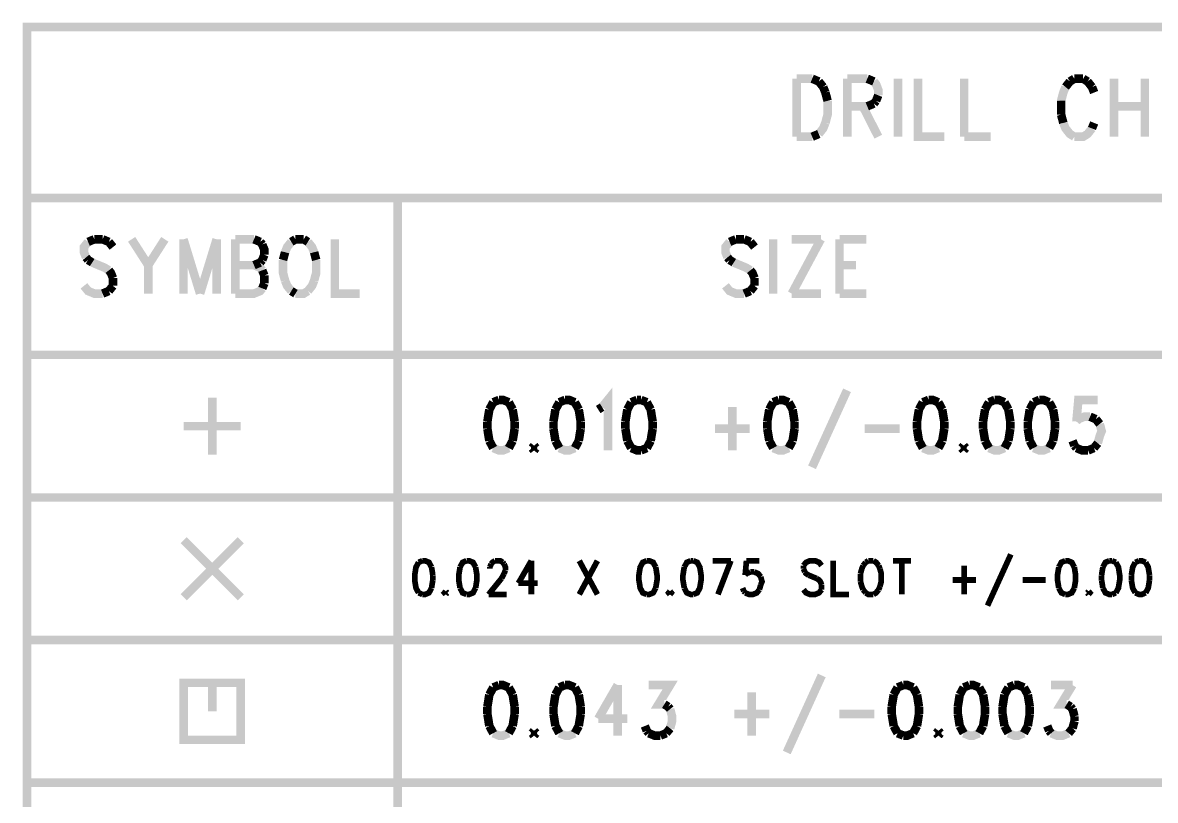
# Model space of a CAD drawing. Extents: x 7.3 to 19.8, y 4.7 to 11.6.
# Drawn here: x 16.093 to 18.079, y 6.544 to 7.908 of the extents above; entities that cross this region are included whole.
import ezdxf

# ---------------------------------------------------------------- set-up
doc = ezdxf.new("R2010")
doc.units = 0
doc.layers.add('DD_PHO', color=6, linetype='CONTINUOUS')

msp = doc.modelspace()

# ---------------------------------------------------------------- linework, layer by layer
at = {"layer": 'DD_PHO'}
for points, const_width in [([(16.1, 7.9), (16.1, 5.075), (19.75, 5.075), (19.75, 7.9), (16.1, 7.9)], 0.015), ([(17.45, 7.80921), (17.45, 7.7075)], 0.015), ([(17.45, 7.80921), (17.47704, 7.80921)], 0.015), ([(17.47704, 7.80921), (17.48863, 7.80437)], 0.015), ([(17.48863, 7.80437), (17.49636, 7.79468)], 0.015), ([(17.53886, 7.80921), (17.53886, 7.7075)], 0.015), ([(17.53886, 7.80921), (17.57363, 7.80921)], 0.015), ([(17.57363, 7.80921), (17.58522, 7.80437)], 0.015), ([(17.58522, 7.80437), (17.58909, 7.79953), (17.59295, 7.78984), (17.59295, 7.78015)], 0.015), ([(17.62772, 7.80921), (17.62772, 7.7075)], 0.015), ([(17.6625, 7.80921), (17.6625, 7.7075), (17.70886, 7.7075)], 0.015), ([(17.74363, 7.80921), (17.74363, 7.7075)], 0.015), ([(17.92909, 7.80437), (17.92136, 7.79468)], 0.015), ([(17.93681, 7.80921), (17.92909, 7.80437)], 0.015), ([(17.95227, 7.80921), (17.93681, 7.80921)], 0.015), ([(17.96, 7.80437), (17.95227, 7.80921)], 0.015), ([(17.96772, 7.79468), (17.96, 7.80437)], 0.015), ([(18.00636, 7.80921), (18.00636, 7.7075)], 0.015), ([(18.06045, 7.80921), (18.06045, 7.7075)], 0.015), ([(17.49636, 7.79468), (17.50022, 7.785)], 0.015), ([(17.50022, 7.785), (17.50409, 7.77046)], 0.015), ([(17.59295, 7.78015), (17.58909, 7.77046)], 0.015), ([(17.92136, 7.79468), (17.9175, 7.785), (17.91363, 7.77046)], 0.015), ([(17.97159, 7.785), (17.96772, 7.79468)], 0.015), ([(17.50409, 7.77046), (17.50409, 7.74625), (17.50022, 7.73171)], 0.015), ([(17.57363, 7.76078), (17.53886, 7.76078)], 0.015), ([(17.5659, 7.76078), (17.59295, 7.7075)], 0.015), ([(17.58522, 7.76562), (17.57363, 7.76078)], 0.015), ([(17.58909, 7.77046), (17.58522, 7.76562)], 0.015), ([(17.91363, 7.77046), (17.91363, 7.74625)], 0.015), ([(18.00636, 7.76078), (18.06045, 7.76078)], 0.015), ([(17.91363, 7.74625), (17.9175, 7.73171)], 0.015), ([(17.50022, 7.73171), (17.49636, 7.72203), (17.48863, 7.71234)], 0.015), ([(17.9175, 7.73171), (17.92136, 7.72203), (17.92909, 7.71234), (17.93681, 7.7075)], 0.015), ([(17.93681, 7.7075), (17.95227, 7.7075), (17.96, 7.71234), (17.96772, 7.72203)], 0.015), ([(17.96772, 7.72203), (17.97159, 7.73171)], 0.015), ([(17.47704, 7.7075), (17.45, 7.7075)], 0.015), ([(17.48863, 7.71234), (17.47704, 7.7075)], 0.015), ([(17.74363, 7.7075), (17.79, 7.7075)], 0.015), ([(16.1, 7.6), (19.75, 7.6)], 0.015), ([(16.75, 7.6), (16.75, 5.075)], 0.015), ([(16.20727, 7.52312), (16.2, 7.51406), (16.2, 7.505), (16.20363, 7.49593)], 0.015), ([(16.21818, 7.52765), (16.20727, 7.52312)], 0.015), ([(16.23272, 7.52765), (16.21818, 7.52765)], 0.015), ([(16.24363, 7.52312), (16.23272, 7.52765)], 0.015), ([(16.2509, 7.51406), (16.24363, 7.52312)], 0.015), ([(16.28363, 7.52765), (16.31272, 7.48234)], 0.015), ([(16.34181, 7.52765), (16.31272, 7.48234)], 0.015), ([(16.37454, 7.52765), (16.37454, 7.4325)], 0.015), ([(16.37454, 7.52765), (16.40363, 7.4325)], 0.015), ([(16.43272, 7.52765), (16.40363, 7.4325)], 0.015), ([(16.43272, 7.52765), (16.43272, 7.4325)], 0.015), ([(16.46545, 7.52765), (16.46545, 7.4325)], 0.015), ([(16.46545, 7.52765), (16.49818, 7.52765)], 0.015), ([(16.49818, 7.52765), (16.50909, 7.52312)], 0.015), ([(16.50909, 7.52312), (16.51272, 7.51859)], 0.015), ([(16.56363, 7.52312), (16.55636, 7.51406), (16.55272, 7.505)], 0.015), ([(16.5709, 7.52765), (16.56363, 7.52312)], 0.015), ([(16.58545, 7.52765), (16.5709, 7.52765)], 0.015), ([(16.59272, 7.52312), (16.58545, 7.52765)], 0.015), ([(16.60363, 7.505), (16.6, 7.51406), (16.59272, 7.52312)], 0.015), ([(16.64, 7.52765), (16.64, 7.4325), (16.68363, 7.4325)], 0.015), ([(17.33227, 7.52312), (17.325, 7.51406), (17.325, 7.505), (17.32863, 7.49593)], 0.015), ([(17.34318, 7.52765), (17.33227, 7.52312)], 0.015), ([(17.35772, 7.52765), (17.34318, 7.52765)], 0.015), ([(17.36863, 7.52312), (17.35772, 7.52765)], 0.015), ([(17.3759, 7.51406), (17.36863, 7.52312)], 0.015), ([(17.40863, 7.52765), (17.40863, 7.4325)], 0.015), ([(17.49227, 7.52765), (17.44136, 7.4325)], 0.015), ([(17.44136, 7.52765), (17.49227, 7.52765)], 0.015), ([(17.525, 7.52765), (17.525, 7.4325)], 0.015), ([(17.525, 7.52765), (17.57227, 7.52765)], 0.015), ([(16.51272, 7.51859), (16.51636, 7.50953), (16.51636, 7.50046)], 0.015), ([(16.55272, 7.505), (16.54909, 7.4914)], 0.015), ([(16.60727, 7.4914), (16.60363, 7.505)], 0.015), ([(16.20363, 7.49593), (16.20727, 7.4914)], 0.015), ([(16.20727, 7.4914), (16.21454, 7.48687)], 0.015), ([(16.21454, 7.48687), (16.23636, 7.47781), (16.24363, 7.47328)], 0.015), ([(16.31272, 7.48234), (16.31272, 7.4325)], 0.015), ([(16.46545, 7.48234), (16.49818, 7.48234), (16.50909, 7.47781), (16.51272, 7.47328)], 0.015), ([(16.50909, 7.48687), (16.49818, 7.48234)], 0.015), ([(16.51272, 7.4914), (16.50909, 7.48687)], 0.015), ([(16.51636, 7.50046), (16.51272, 7.4914)], 0.015), ([(16.54909, 7.4914), (16.54909, 7.46875), (16.55272, 7.45515)], 0.015), ([(16.60363, 7.45515), (16.60727, 7.46875), (16.60727, 7.4914)], 0.015), ([(17.32863, 7.49593), (17.33227, 7.4914)], 0.015), ([(17.33227, 7.4914), (17.33954, 7.48687)], 0.015), ([(17.33954, 7.48687), (17.36136, 7.47781), (17.36863, 7.47328)], 0.015), ([(17.525, 7.48234), (17.55409, 7.48234)], 0.015), ([(16.24363, 7.47328), (16.24727, 7.46875), (16.2509, 7.45968)], 0.015), ([(16.51272, 7.47328), (16.51636, 7.46421)], 0.015), ([(16.51636, 7.46421), (16.51636, 7.45062)], 0.015), ([(17.36863, 7.47328), (17.37227, 7.46875), (17.3759, 7.45968)], 0.015), ([(16.23272, 7.4325), (16.21818, 7.4325), (16.20727, 7.43703), (16.2, 7.44609)], 0.015), ([(16.2509, 7.44609), (16.24363, 7.43703)], 0.015), ([(16.2509, 7.45968), (16.2509, 7.44609)], 0.015), ([(16.51272, 7.44156), (16.50909, 7.43703), (16.49818, 7.4325), (16.46545, 7.4325)], 0.015), ([(16.51636, 7.45062), (16.51272, 7.44156)], 0.015), ([(16.55272, 7.45515), (16.55636, 7.44609), (16.56363, 7.43703)], 0.015), ([(16.59272, 7.43703), (16.6, 7.44609), (16.60363, 7.45515)], 0.015), ([(17.35772, 7.4325), (17.34318, 7.4325), (17.33227, 7.43703), (17.325, 7.44609)], 0.015), ([(17.3759, 7.44609), (17.36863, 7.43703)], 0.015), ([(17.3759, 7.45968), (17.3759, 7.44609)], 0.015), ([(16.24363, 7.43703), (16.23272, 7.4325)], 0.015), ([(16.56363, 7.43703), (16.5709, 7.4325)], 0.015), ([(16.5709, 7.4325), (16.58545, 7.4325), (16.59272, 7.43703)], 0.015), ([(17.36863, 7.43703), (17.35772, 7.4325)], 0.015), ([(17.44136, 7.4325), (17.49227, 7.4325)], 0.015), ([(17.525, 7.4325), (17.57227, 7.4325)], 0.015), ([(19.75, 7.325), (16.1, 7.325)], 0.015), ([(17.53818, 7.26296), (17.47681, 7.12796)], 0.015), ([(16.425, 7.25), (16.425, 7.15)], 0.015), ([(16.92795, 7.24609), (16.91772, 7.24187)], 0.015), ([(16.945, 7.24187), (16.93477, 7.24609), (16.92795, 7.24609)], 0.015), ([(17.04386, 7.24609), (17.03363, 7.24187)], 0.015), ([(17.0609, 7.24187), (17.05068, 7.24609), (17.04386, 7.24609)], 0.015), ([(17.10863, 7.23343), (17.11886, 7.24609), (17.11886, 7.1575)], 0.015), ([(17.17, 7.24609), (17.15977, 7.24187)], 0.015), ([(17.17681, 7.24609), (17.17, 7.24609)], 0.015), ([(17.18704, 7.24187), (17.17681, 7.24609)], 0.015), ([(17.41886, 7.24609), (17.40863, 7.24187)], 0.015), ([(17.4359, 7.24187), (17.42568, 7.24609), (17.41886, 7.24609)], 0.015), ([(17.68136, 7.24609), (17.67113, 7.24187)], 0.015), ([(17.6984, 7.24187), (17.68818, 7.24609), (17.68136, 7.24609)], 0.015), ([(17.79727, 7.24609), (17.78704, 7.24187)], 0.015), ([(17.81431, 7.24187), (17.80409, 7.24609), (17.79727, 7.24609)], 0.015), ([(17.87568, 7.24609), (17.86545, 7.24187)], 0.015), ([(17.89272, 7.24187), (17.8825, 7.24609), (17.87568, 7.24609)], 0.015), ([(17.97795, 7.24609), (17.94386, 7.24609), (17.94045, 7.20812)], 0.015), ([(16.9109, 7.22921), (16.9075, 7.20812)], 0.015), ([(16.91772, 7.24187), (16.9109, 7.22921)], 0.015), ([(16.95181, 7.22921), (16.945, 7.24187)], 0.015), ([(16.95522, 7.20812), (16.95181, 7.22921)], 0.015), ([(17.02681, 7.22921), (17.0234, 7.20812)], 0.015), ([(17.03363, 7.24187), (17.02681, 7.22921)], 0.015), ([(17.06772, 7.22921), (17.0609, 7.24187)], 0.015), ([(17.07113, 7.20812), (17.06772, 7.22921)], 0.015), ([(17.10181, 7.22921), (17.10863, 7.23343)], 0.015), ([(17.15295, 7.22921), (17.14954, 7.20812)], 0.015), ([(17.15977, 7.24187), (17.15295, 7.22921)], 0.015), ([(17.19386, 7.22921), (17.18704, 7.24187)], 0.015), ([(17.19727, 7.20812), (17.19386, 7.22921)], 0.015), ([(17.33704, 7.23343), (17.33704, 7.1575)], 0.015), ([(17.40181, 7.22921), (17.3984, 7.20812)], 0.015), ([(17.40863, 7.24187), (17.40181, 7.22921)], 0.015), ([(17.44272, 7.22921), (17.4359, 7.24187)], 0.015), ([(17.44613, 7.20812), (17.44272, 7.22921)], 0.015), ([(17.66431, 7.22921), (17.6609, 7.20812)], 0.015), ([(17.67113, 7.24187), (17.66431, 7.22921)], 0.015), ([(17.70522, 7.22921), (17.6984, 7.24187)], 0.015), ([(17.70863, 7.20812), (17.70522, 7.22921)], 0.015), ([(17.78022, 7.22921), (17.77681, 7.20812)], 0.015), ([(17.78704, 7.24187), (17.78022, 7.22921)], 0.015), ([(17.82113, 7.22921), (17.81431, 7.24187)], 0.015), ([(17.82454, 7.20812), (17.82113, 7.22921)], 0.015), ([(17.85863, 7.22921), (17.85522, 7.20812)], 0.015), ([(17.86545, 7.24187), (17.85863, 7.22921)], 0.015), ([(17.89954, 7.22921), (17.89272, 7.24187)], 0.015), ([(17.90295, 7.20812), (17.89954, 7.22921)], 0.015), ([(16.9075, 7.20812), (16.9075, 7.19546)], 0.015), ([(16.95522, 7.19546), (16.95522, 7.20812)], 0.015), ([(17.0234, 7.20812), (17.0234, 7.19546)], 0.015), ([(17.07113, 7.19546), (17.07113, 7.20812)], 0.015), ([(17.14954, 7.20812), (17.14954, 7.19546)], 0.015), ([(17.19727, 7.19546), (17.19727, 7.20812)], 0.015), ([(17.3984, 7.20812), (17.3984, 7.19546)], 0.015), ([(17.44613, 7.19546), (17.44613, 7.20812)], 0.015), ([(17.6609, 7.20812), (17.6609, 7.19546)], 0.015), ([(17.70863, 7.19546), (17.70863, 7.20812)], 0.015), ([(17.77681, 7.20812), (17.77681, 7.19546)], 0.015), ([(17.82454, 7.19546), (17.82454, 7.20812)], 0.015), ([(17.85522, 7.20812), (17.85522, 7.19546)], 0.015), ([(17.90295, 7.19546), (17.90295, 7.20812)], 0.015), ([(17.94045, 7.20812), (17.94386, 7.21234), (17.95409, 7.21656), (17.96431, 7.21656)], 0.015), ([(17.96431, 7.21656), (17.97454, 7.21234)], 0.015), ([(17.97454, 7.21234), (17.98136, 7.2039)], 0.015), ([(17.98136, 7.2039), (17.98477, 7.19125), (17.98136, 7.18281), (17.97795, 7.17015)], 0.015), ([(16.375, 7.2), (16.475, 7.2)], 0.015), ([(16.9075, 7.19546), (16.9109, 7.17437)], 0.015), ([(16.95181, 7.17437), (16.95522, 7.19546)], 0.015), ([(17.0234, 7.19546), (17.02681, 7.17437)], 0.015), ([(17.06772, 7.17437), (17.07113, 7.19546)], 0.015), ([(17.14954, 7.19546), (17.15295, 7.17437)], 0.015), ([(17.19386, 7.17437), (17.19727, 7.19546)], 0.015), ([(17.30636, 7.19546), (17.36772, 7.19546)], 0.015), ([(17.3984, 7.19546), (17.40181, 7.17437)], 0.015), ([(17.44272, 7.17437), (17.44613, 7.19546)], 0.015), ([(17.56886, 7.19546), (17.63022, 7.19546)], 0.015), ([(17.6609, 7.19546), (17.66431, 7.17437)], 0.015), ([(17.70522, 7.17437), (17.70863, 7.19546)], 0.015), ([(17.77681, 7.19546), (17.78022, 7.17437)], 0.015), ([(17.82113, 7.17437), (17.82454, 7.19546)], 0.015), ([(17.85522, 7.19546), (17.85863, 7.17437)], 0.015), ([(17.89954, 7.17437), (17.90295, 7.19546)], 0.015), ([(16.9109, 7.17437), (16.91772, 7.16171)], 0.015), ([(16.945, 7.16171), (16.95181, 7.17437)], 0.015), ([(16.98931, 7.16593), (16.9859, 7.16171)], 0.015), ([(16.99272, 7.16171), (16.98931, 7.16593)], 0.015), ([(17.02681, 7.17437), (17.03363, 7.16171)], 0.015), ([(17.0609, 7.16171), (17.06772, 7.17437)], 0.015), ([(17.15295, 7.17437), (17.15977, 7.16171)], 0.015), ([(17.18704, 7.16171), (17.19386, 7.17437)], 0.015), ([(17.40181, 7.17437), (17.40863, 7.16171)], 0.015), ([(17.4359, 7.16171), (17.44272, 7.17437)], 0.015), ([(17.66431, 7.17437), (17.67113, 7.16171)], 0.015), ([(17.6984, 7.16171), (17.70522, 7.17437)], 0.015), ([(17.74272, 7.16593), (17.73931, 7.16171)], 0.015), ([(17.74613, 7.16171), (17.74272, 7.16593)], 0.015), ([(17.78022, 7.17437), (17.78704, 7.16171)], 0.015), ([(17.81431, 7.16171), (17.82113, 7.17437)], 0.015), ([(17.85863, 7.17437), (17.86545, 7.16171)], 0.015), ([(17.89272, 7.16171), (17.89954, 7.17437)], 0.015), ([(17.93704, 7.16593), (17.93363, 7.17437)], 0.015), ([(17.94045, 7.16171), (17.93704, 7.16593)], 0.015), ([(17.97795, 7.17015), (17.97113, 7.16171)], 0.015), ([(16.91772, 7.16171), (16.92795, 7.1575), (16.93477, 7.1575), (16.945, 7.16171)], 0.015), ([(16.9859, 7.16171), (16.98931, 7.1575)], 0.015), ([(16.98931, 7.1575), (16.99272, 7.16171)], 0.015), ([(17.03363, 7.16171), (17.04386, 7.1575), (17.05068, 7.1575), (17.0609, 7.16171)], 0.015), ([(17.15977, 7.16171), (17.17, 7.1575), (17.17681, 7.1575)], 0.015), ([(17.17681, 7.1575), (17.18704, 7.16171)], 0.015), ([(17.40863, 7.16171), (17.41886, 7.1575), (17.42568, 7.1575), (17.4359, 7.16171)], 0.015), ([(17.67113, 7.16171), (17.68136, 7.1575), (17.68818, 7.1575), (17.6984, 7.16171)], 0.015), ([(17.73931, 7.16171), (17.74272, 7.1575)], 0.015), ([(17.74272, 7.1575), (17.74613, 7.16171)], 0.015), ([(17.78704, 7.16171), (17.79727, 7.1575), (17.80409, 7.1575), (17.81431, 7.16171)], 0.015), ([(17.86545, 7.16171), (17.87568, 7.1575), (17.8825, 7.1575), (17.89272, 7.16171)], 0.015), ([(17.9609, 7.1575), (17.95068, 7.1575), (17.94045, 7.16171)], 0.015), ([(17.97113, 7.16171), (17.9609, 7.1575)], 0.015), ([(16.1, 7.075), (19.75, 7.075)], 0.015), ([(16.375, 7), (16.475, 6.9)], 0.015), ([(16.475, 7), (16.375, 6.9)], 0.015), ([(17.82545, 6.97531), (17.78454, 6.88531)], 0.01), ([(16.78681, 6.96125), (16.78227, 6.95281), (16.78, 6.93875), (16.78, 6.93031), (16.78227, 6.91625), (16.78681, 6.90781)], 0.01), ([(16.79363, 6.96406), (16.78681, 6.96125)], 0.01), ([(16.80954, 6.95281), (16.805, 6.96125), (16.79818, 6.96406), (16.79363, 6.96406)], 0.01), ([(16.81181, 6.93875), (16.80954, 6.95281)], 0.01), ([(16.85954, 6.95281), (16.85727, 6.93875), (16.85727, 6.93031), (16.85954, 6.91625)], 0.01), ([(16.8709, 6.96406), (16.86409, 6.96125), (16.85954, 6.95281)], 0.01), ([(16.88681, 6.95281), (16.88227, 6.96125), (16.87545, 6.96406), (16.8709, 6.96406)], 0.01), ([(16.88681, 6.91625), (16.88909, 6.93031), (16.88909, 6.93875), (16.88681, 6.95281)], 0.01), ([(16.91181, 6.95281), (16.91409, 6.95843)], 0.01), ([(16.91181, 6.95), (16.91181, 6.95281)], 0.01), ([(16.91409, 6.95843), (16.91636, 6.96125), (16.9209, 6.96406)], 0.01), ([(16.9209, 6.96406), (16.93, 6.96406), (16.93454, 6.96125)], 0.01), ([(16.93454, 6.96125), (16.93681, 6.95843)], 0.01), ([(16.93681, 6.95843), (16.93909, 6.95281), (16.93909, 6.94718)], 0.01), ([(16.98454, 6.96406), (16.96181, 6.92468)], 0.01), ([(16.98454, 6.96406), (16.98454, 6.905)], 0.01), ([(17.06863, 6.96406), (17.10045, 6.905)], 0.01), ([(17.10045, 6.96406), (17.06863, 6.905)], 0.01), ([(17.18681, 6.96406), (17.18, 6.96125), (17.17545, 6.95281), (17.17318, 6.93875), (17.17318, 6.93031), (17.17545, 6.91625), (17.18, 6.90781), (17.18681, 6.905)], 0.01), ([(17.20272, 6.95281), (17.19818, 6.96125), (17.19136, 6.96406), (17.18681, 6.96406)], 0.01), ([(17.20272, 6.91625), (17.205, 6.93031), (17.205, 6.93875), (17.20272, 6.95281)], 0.01), ([(17.25272, 6.95281), (17.25045, 6.93875), (17.25045, 6.93031), (17.25272, 6.91625)], 0.01), ([(17.26409, 6.96406), (17.25727, 6.96125), (17.25272, 6.95281)], 0.01), ([(17.26863, 6.96406), (17.26409, 6.96406)], 0.01), ([(17.26863, 6.905), (17.27545, 6.90781), (17.28, 6.91625), (17.28227, 6.93031), (17.28227, 6.93875), (17.28, 6.95281), (17.27545, 6.96125), (17.26863, 6.96406)], 0.01), ([(17.30272, 6.96406), (17.33454, 6.96406)], 0.01), ([(17.33454, 6.96406), (17.31181, 6.905)], 0.01), ([(17.36181, 6.96406), (17.35954, 6.93875)], 0.01), ([(17.38454, 6.96406), (17.36181, 6.96406)], 0.01), ([(17.49363, 6.95562), (17.48909, 6.96125), (17.48227, 6.96406), (17.47318, 6.96406), (17.46636, 6.96125), (17.46181, 6.95562)], 0.01), ([(17.46181, 6.95562), (17.46181, 6.95)], 0.01), ([(17.46181, 6.95), (17.46409, 6.94437)], 0.01), ([(17.51409, 6.96406), (17.51409, 6.905), (17.54136, 6.905)], 0.01), ([(17.56636, 6.95562), (17.56409, 6.95), (17.56181, 6.94156)], 0.01), ([(17.5709, 6.96125), (17.56636, 6.95562)], 0.01), ([(17.57545, 6.96406), (17.5709, 6.96125)], 0.01), ([(17.58454, 6.96406), (17.57545, 6.96406)], 0.01), ([(17.59363, 6.95562), (17.58909, 6.96125), (17.58454, 6.96406)], 0.01), ([(17.5959, 6.95), (17.59363, 6.95562)], 0.01), ([(17.5959, 6.91906), (17.59818, 6.9275), (17.59818, 6.94156), (17.5959, 6.95)], 0.01), ([(17.61863, 6.96406), (17.65045, 6.96406)], 0.01), ([(17.63454, 6.96406), (17.63454, 6.905)], 0.01), ([(17.74363, 6.95562), (17.74363, 6.905)], 0.01), ([(17.90954, 6.95281), (17.90727, 6.93875), (17.90727, 6.93031), (17.90954, 6.91625)], 0.01), ([(17.9209, 6.96406), (17.91409, 6.96125), (17.90954, 6.95281)], 0.01), ([(17.93681, 6.95281), (17.93227, 6.96125), (17.92545, 6.96406), (17.9209, 6.96406)], 0.01), ([(17.93681, 6.91625), (17.93909, 6.93031), (17.93909, 6.93875), (17.93681, 6.95281)], 0.01), ([(17.98681, 6.95281), (17.98454, 6.93875)], 0.01), ([(17.99818, 6.96406), (17.99136, 6.96125), (17.98681, 6.95281)], 0.01), ([(18.00272, 6.96406), (17.99818, 6.96406)], 0.01), ([(18.00954, 6.96125), (18.00272, 6.96406)], 0.01), ([(18.00954, 6.90781), (18.01409, 6.91625), (18.01636, 6.93031), (18.01636, 6.93875), (18.01409, 6.95281), (18.00954, 6.96125)], 0.01), ([(18.04363, 6.96125), (18.03909, 6.95281), (18.03681, 6.93875)], 0.01), ([(18.05045, 6.96406), (18.04363, 6.96125)], 0.01), ([(18.06181, 6.96125), (18.055, 6.96406), (18.05045, 6.96406)], 0.01), ([(18.06863, 6.93875), (18.06636, 6.95281), (18.06181, 6.96125)], 0.01), ([(16.80954, 6.91625), (16.81181, 6.93031)], 0.01), ([(16.81181, 6.93031), (16.81181, 6.93875)], 0.01), ([(16.93227, 6.93312), (16.90954, 6.905)], 0.01), ([(16.93681, 6.94156), (16.93227, 6.93312)], 0.01), ([(16.93909, 6.94718), (16.93681, 6.94156)], 0.01), ([(17.35954, 6.93875), (17.36181, 6.94156)], 0.01), ([(17.36181, 6.94156), (17.36863, 6.94437)], 0.01), ([(17.36863, 6.94437), (17.37545, 6.94437)], 0.01), ([(17.37545, 6.94437), (17.38227, 6.94156), (17.38681, 6.93593)], 0.01), ([(17.38681, 6.93593), (17.38909, 6.9275), (17.38681, 6.92187)], 0.01), ([(17.46409, 6.94437), (17.46636, 6.94156), (17.4709, 6.93875)], 0.01), ([(17.4709, 6.93875), (17.48454, 6.93312)], 0.01), ([(17.48454, 6.93312), (17.48909, 6.93031), (17.49136, 6.9275), (17.49363, 6.92187)], 0.01), ([(17.56181, 6.94156), (17.56181, 6.9275)], 0.01), ([(17.56181, 6.9275), (17.56409, 6.91906), (17.56636, 6.91343)], 0.01), ([(17.72318, 6.93031), (17.76409, 6.93031)], 0.01), ([(17.8459, 6.93031), (17.88681, 6.93031)], 0.01), ([(17.98454, 6.93875), (17.98454, 6.93031)], 0.01), ([(17.98454, 6.93031), (17.98681, 6.91625)], 0.01), ([(18.03681, 6.93875), (18.03681, 6.93031)], 0.01), ([(18.03681, 6.93031), (18.03909, 6.91625), (18.04363, 6.90781)], 0.01), ([(18.06181, 6.90781), (18.06636, 6.91625), (18.06863, 6.93031)], 0.01), ([(18.06863, 6.93031), (18.06863, 6.93875)], 0.01), ([(16.78681, 6.90781), (16.79363, 6.905)], 0.01), ([(16.79363, 6.905), (16.79818, 6.905), (16.805, 6.90781), (16.80954, 6.91625)], 0.01), ([(16.83454, 6.91062), (16.83227, 6.90781), (16.83454, 6.905)], 0.01), ([(16.83681, 6.90781), (16.83454, 6.91062)], 0.01), ([(16.83454, 6.905), (16.83681, 6.90781)], 0.01), ([(16.85954, 6.91625), (16.86409, 6.90781), (16.8709, 6.905)], 0.01), ([(16.8709, 6.905), (16.87545, 6.905), (16.88227, 6.90781), (16.88681, 6.91625)], 0.01), ([(16.96181, 6.92468), (16.9959, 6.92468)], 0.01), ([(17.18681, 6.905), (17.19136, 6.905), (17.19818, 6.90781), (17.20272, 6.91625)], 0.01), ([(17.22772, 6.91062), (17.22545, 6.90781), (17.22772, 6.905)], 0.01), ([(17.22772, 6.905), (17.23, 6.90781), (17.22772, 6.91062)], 0.01), ([(17.25272, 6.91625), (17.25727, 6.90781), (17.26409, 6.905), (17.26863, 6.905)], 0.01), ([(17.35727, 6.91062), (17.355, 6.91625)], 0.01), ([(17.35954, 6.90781), (17.35727, 6.91062)], 0.01), ([(17.38454, 6.91343), (17.38, 6.90781), (17.37318, 6.905), (17.36636, 6.905), (17.35954, 6.90781)], 0.01), ([(17.38681, 6.92187), (17.38454, 6.91343)], 0.01), ([(17.49363, 6.91343), (17.48909, 6.90781), (17.48227, 6.905), (17.47318, 6.905), (17.46636, 6.90781), (17.46181, 6.91343)], 0.01), ([(17.49363, 6.92187), (17.49363, 6.91343)], 0.01), ([(17.56636, 6.91343), (17.5709, 6.90781)], 0.01), ([(17.5709, 6.90781), (17.57545, 6.905), (17.58454, 6.905)], 0.01), ([(17.58454, 6.905), (17.58909, 6.90781), (17.59363, 6.91343)], 0.01), ([(17.59363, 6.91343), (17.5959, 6.91906)], 0.01), ([(17.90954, 6.91625), (17.91409, 6.90781), (17.9209, 6.905)], 0.01), ([(17.9209, 6.905), (17.92545, 6.905), (17.93227, 6.90781), (17.93681, 6.91625)], 0.01), ([(17.96181, 6.91062), (17.95954, 6.90781)], 0.01), ([(17.95954, 6.90781), (17.96181, 6.905)], 0.01), ([(17.96181, 6.905), (17.96409, 6.90781), (17.96181, 6.91062)], 0.01), ([(17.98681, 6.91625), (17.99136, 6.90781), (17.99818, 6.905), (18.00272, 6.905)], 0.01), ([(18.00272, 6.905), (18.00954, 6.90781)], 0.01), ([(18.04363, 6.90781), (18.05045, 6.905), (18.055, 6.905), (18.06181, 6.90781)], 0.01), ([(16.90954, 6.905), (16.94136, 6.905)], 0.01), ([(16.1, 6.825), (19.75, 6.825)], 0.015), ([(16.425, 6.7), (16.425, 6.75), (16.375, 6.75), (16.375, 6.65), (16.475, 6.65), (16.475, 6.75), (16.425, 6.75)], 0.015), ([(17.49386, 6.76296), (17.4325, 6.62796)], 0.015), ([(16.9109, 6.72921), (16.9075, 6.70812)], 0.015), ([(16.91772, 6.74187), (16.9109, 6.72921)], 0.015), ([(16.92795, 6.74609), (16.91772, 6.74187)], 0.015), ([(16.945, 6.74187), (16.93477, 6.74609), (16.92795, 6.74609)], 0.015), ([(16.95181, 6.72921), (16.945, 6.74187)], 0.015), ([(16.95522, 6.70812), (16.95181, 6.72921)], 0.015), ([(17.02681, 6.72921), (17.0234, 6.70812)], 0.015), ([(17.03363, 6.74187), (17.02681, 6.72921)], 0.015), ([(17.04386, 6.74609), (17.03363, 6.74187)], 0.015), ([(17.0609, 6.74187), (17.05068, 6.74609), (17.04386, 6.74609)], 0.015), ([(17.06772, 6.72921), (17.0609, 6.74187)], 0.015), ([(17.07113, 6.70812), (17.06772, 6.72921)], 0.015), ([(17.1359, 6.74609), (17.10181, 6.68703)], 0.015), ([(17.1359, 6.74609), (17.1359, 6.6575)], 0.015), ([(17.19045, 6.74609), (17.22795, 6.74609), (17.2075, 6.71234), (17.21772, 6.71234)], 0.015), ([(17.37113, 6.73343), (17.37113, 6.6575)], 0.015), ([(17.62, 6.72921), (17.61659, 6.70812)], 0.015), ([(17.62681, 6.74187), (17.62, 6.72921)], 0.015), ([(17.63704, 6.74609), (17.62681, 6.74187)], 0.015), ([(17.65409, 6.74187), (17.64386, 6.74609), (17.63704, 6.74609)], 0.015), ([(17.6609, 6.72921), (17.65409, 6.74187)], 0.015), ([(17.66431, 6.70812), (17.6609, 6.72921)], 0.015), ([(17.7359, 6.72921), (17.7325, 6.70812)], 0.015), ([(17.74272, 6.74187), (17.7359, 6.72921)], 0.015), ([(17.75295, 6.74609), (17.74272, 6.74187)], 0.015), ([(17.77, 6.74187), (17.75977, 6.74609), (17.75295, 6.74609)], 0.015), ([(17.77681, 6.72921), (17.77, 6.74187)], 0.015), ([(17.78022, 6.70812), (17.77681, 6.72921)], 0.015), ([(17.81431, 6.72921), (17.8109, 6.70812)], 0.015), ([(17.82113, 6.74187), (17.81431, 6.72921)], 0.015), ([(17.83136, 6.74609), (17.82113, 6.74187)], 0.015), ([(17.8484, 6.74187), (17.83818, 6.74609), (17.83136, 6.74609)], 0.015), ([(17.85522, 6.72921), (17.8484, 6.74187)], 0.015), ([(17.85863, 6.70812), (17.85522, 6.72921)], 0.015), ([(17.89613, 6.74609), (17.93363, 6.74609)], 0.015), ([(17.93363, 6.74609), (17.91318, 6.71234), (17.9234, 6.71234)], 0.015), ([(16.9075, 6.70812), (16.9075, 6.69546)], 0.015), ([(16.95522, 6.69546), (16.95522, 6.70812)], 0.015), ([(17.0234, 6.70812), (17.0234, 6.69546)], 0.015), ([(17.07113, 6.69546), (17.07113, 6.70812)], 0.015), ([(17.21772, 6.71234), (17.22454, 6.70812)], 0.015), ([(17.22454, 6.70812), (17.22795, 6.7039)], 0.015), ([(17.61659, 6.70812), (17.61659, 6.69546)], 0.015), ([(17.66431, 6.69546), (17.66431, 6.70812)], 0.015), ([(17.7325, 6.70812), (17.7325, 6.69546)], 0.015), ([(17.78022, 6.69546), (17.78022, 6.70812)], 0.015), ([(17.8109, 6.70812), (17.8109, 6.69546)], 0.015), ([(17.85863, 6.69546), (17.85863, 6.70812)], 0.015), ([(17.9234, 6.71234), (17.93022, 6.70812)], 0.015), ([(17.93022, 6.70812), (17.93363, 6.7039)], 0.015), ([(16.9075, 6.69546), (16.9109, 6.67437)], 0.015), ([(16.95181, 6.67437), (16.95522, 6.69546)], 0.015), ([(17.0234, 6.69546), (17.02681, 6.67437)], 0.015), ([(17.06772, 6.67437), (17.07113, 6.69546)], 0.015), ([(17.10181, 6.68703), (17.15295, 6.68703)], 0.015), ([(17.22795, 6.7039), (17.23136, 6.69125), (17.23136, 6.68281), (17.22795, 6.67015)], 0.015), ([(17.34045, 6.69546), (17.40181, 6.69546)], 0.015), ([(17.52454, 6.69546), (17.5859, 6.69546)], 0.015), ([(17.61659, 6.69546), (17.62, 6.67437)], 0.015), ([(17.6609, 6.67437), (17.66431, 6.69546)], 0.015), ([(17.7325, 6.69546), (17.7359, 6.67437)], 0.015), ([(17.77681, 6.67437), (17.78022, 6.69546)], 0.015), ([(17.8109, 6.69546), (17.81431, 6.67437)], 0.015), ([(17.85522, 6.67437), (17.85863, 6.69546)], 0.015), ([(17.93363, 6.7039), (17.93704, 6.69125)], 0.015), ([(17.93704, 6.69125), (17.93704, 6.68281)], 0.015), ([(16.9109, 6.67437), (16.91772, 6.66171)], 0.015), ([(16.945, 6.66171), (16.95181, 6.67437)], 0.015), ([(17.02681, 6.67437), (17.03363, 6.66171)], 0.015), ([(17.0609, 6.66171), (17.06772, 6.67437)], 0.015), ([(17.18704, 6.66593), (17.18363, 6.67437)], 0.015), ([(17.22795, 6.67015), (17.22113, 6.66171)], 0.015), ([(17.62, 6.67437), (17.62681, 6.66171)], 0.015), ([(17.65409, 6.66171), (17.6609, 6.67437)], 0.015), ([(17.7359, 6.67437), (17.74272, 6.66171)], 0.015), ([(17.77, 6.66171), (17.77681, 6.67437)], 0.015), ([(17.81431, 6.67437), (17.82113, 6.66171)], 0.015), ([(17.8484, 6.66171), (17.85522, 6.67437)], 0.015), ([(17.89272, 6.66593), (17.88931, 6.67437)], 0.015), ([(17.93363, 6.67015), (17.92681, 6.66171)], 0.015), ([(17.93704, 6.68281), (17.93363, 6.67015)], 0.015), ([(16.91772, 6.66171), (16.92795, 6.6575), (16.93477, 6.6575), (16.945, 6.66171)], 0.015), ([(16.98931, 6.66593), (16.9859, 6.66171)], 0.015), ([(16.9859, 6.66171), (16.98931, 6.6575)], 0.015), ([(16.99272, 6.66171), (16.98931, 6.66593)], 0.015), ([(16.98931, 6.6575), (16.99272, 6.66171)], 0.015), ([(17.03363, 6.66171), (17.04386, 6.6575), (17.05068, 6.6575), (17.0609, 6.66171)], 0.015), ([(17.19045, 6.66171), (17.18704, 6.66593)], 0.015), ([(17.2109, 6.6575), (17.20068, 6.6575), (17.19045, 6.66171)], 0.015), ([(17.22113, 6.66171), (17.2109, 6.6575)], 0.015), ([(17.62681, 6.66171), (17.63704, 6.6575)], 0.015), ([(17.63704, 6.6575), (17.64386, 6.6575), (17.65409, 6.66171)], 0.015), ([(17.6984, 6.66593), (17.695, 6.66171)], 0.015), ([(17.695, 6.66171), (17.6984, 6.6575)], 0.015), ([(17.70181, 6.66171), (17.6984, 6.66593)], 0.015), ([(17.6984, 6.6575), (17.70181, 6.66171)], 0.015), ([(17.74272, 6.66171), (17.75295, 6.6575), (17.75977, 6.6575), (17.77, 6.66171)], 0.015), ([(17.82113, 6.66171), (17.83136, 6.6575), (17.83818, 6.6575), (17.8484, 6.66171)], 0.015), ([(17.89613, 6.66171), (17.89272, 6.66593)], 0.015), ([(17.92681, 6.66171), (17.91659, 6.6575), (17.90636, 6.6575), (17.89613, 6.66171)], 0.015), ([(16.1, 6.575), (19.75, 6.575)], 0.015)]:
    msp.add_lwpolyline(points, dxfattribs=dict(at, const_width=const_width))

doc.saveas('drawing.dxf')
